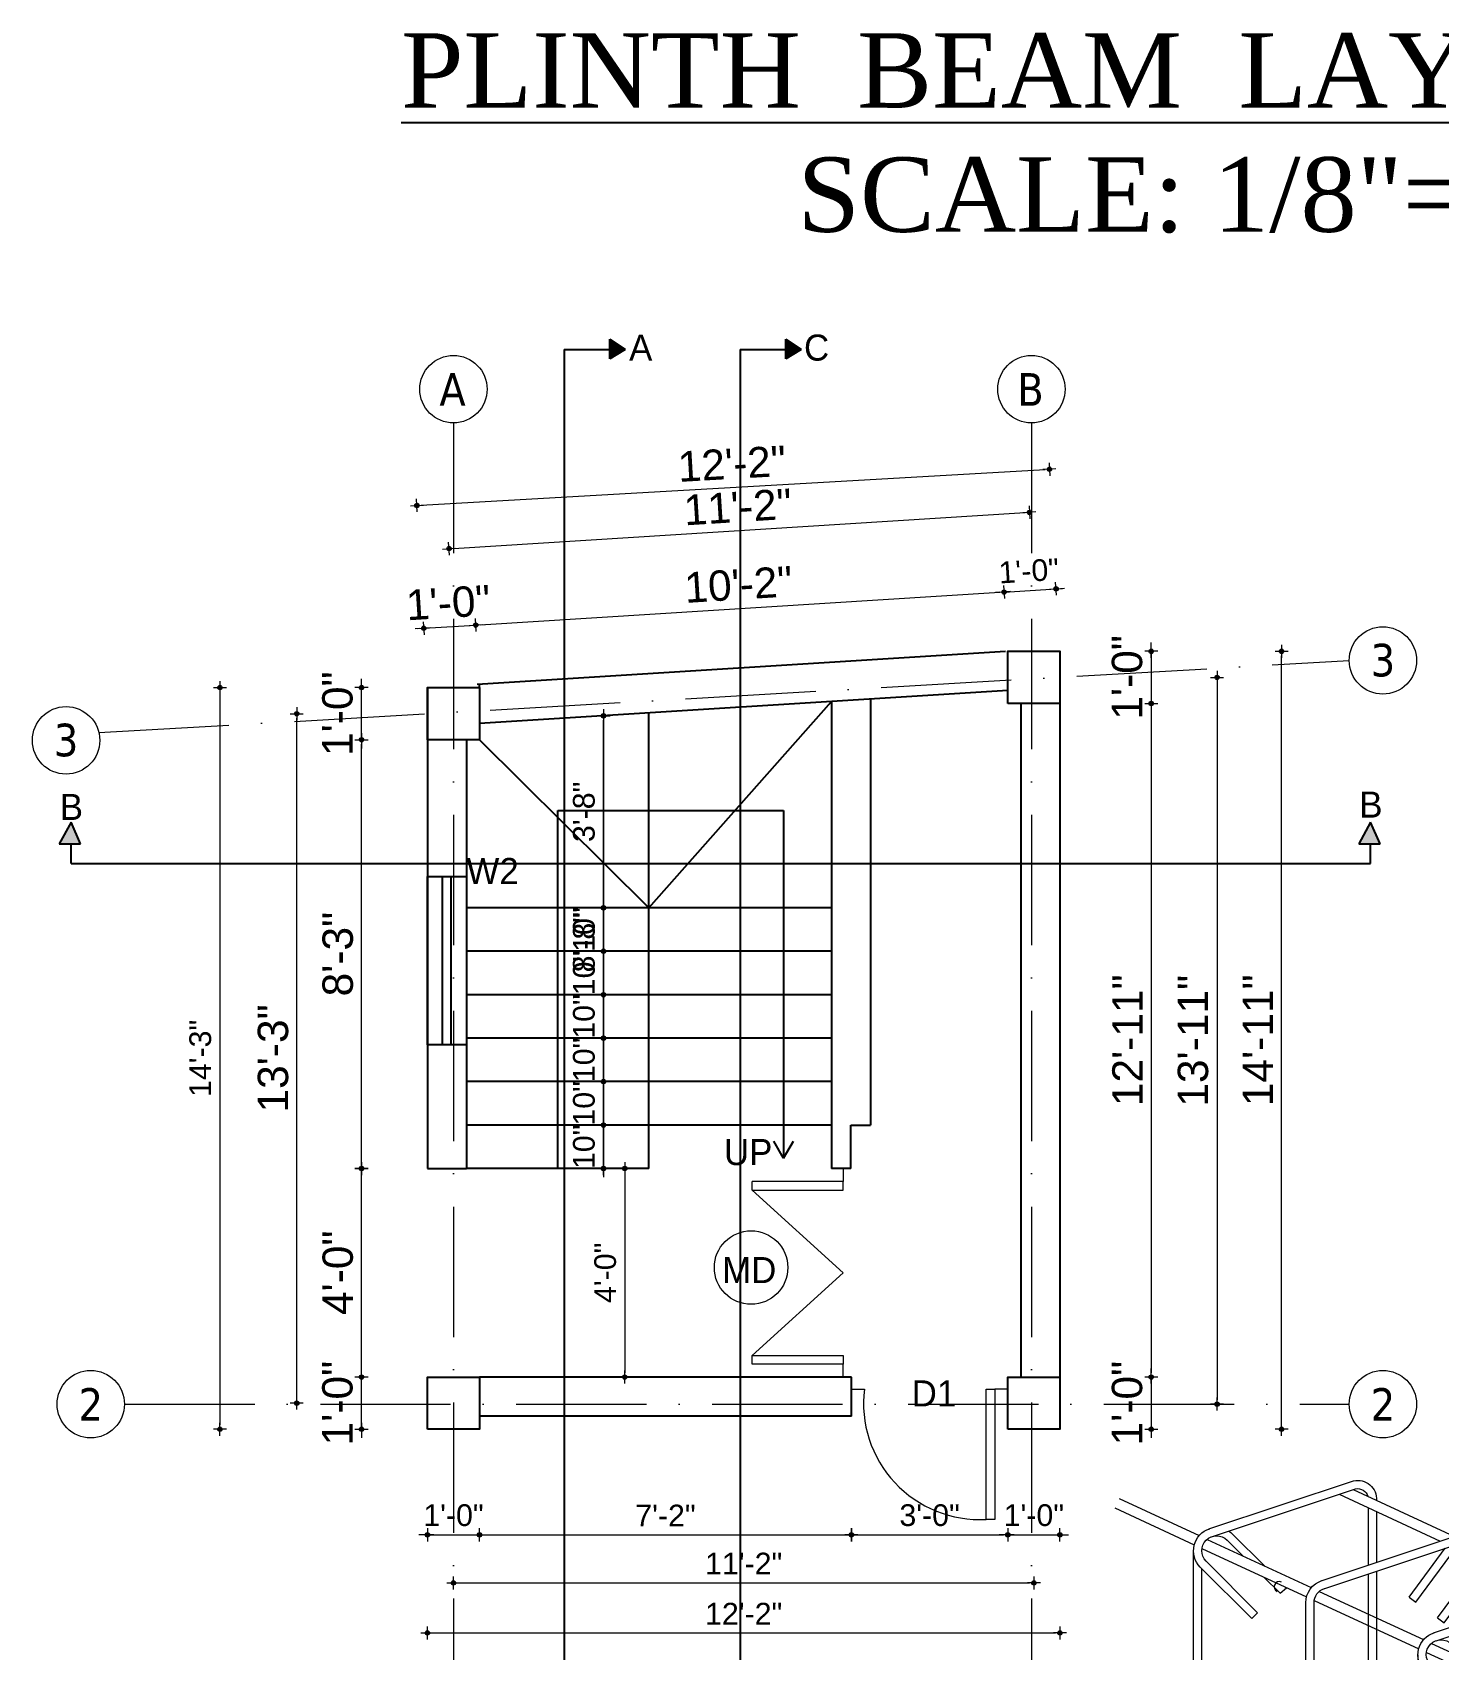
# Model space of a CAD drawing. Header units: inches. Extents: x 10143 to 33197, y -150 to 3760.
# Drawn here: x 11746.4 to 12070.2, y 1075.3 to 1447.5 of the extents above; entities that cross this region are included whole.
import ezdxf
from ezdxf.enums import TextEntityAlignment as Align

# ---------------------------------------------------------------- set-up
doc = ezdxf.new("R2010")
doc.units = ezdxf.units.IN
doc.header["$LTSCALE"] = 0.5
doc.header["$MEASUREMENT"] = 0
doc.header["$PDMODE"] = 66
doc.linetypes.add('ACAD_ISO10W100', pattern=[18, 12, -3, 0, -3])
for name, color, linetype, lineweight in [('0.13', 2, 'Continuous', 13), ('DW TEXT', 92, 'Continuous', 15), ('ELEVATION', 85, 'Continuous', 9), ('hatch', 9, 'Continuous', 0), ('STIRRUPS', 14, 'Continuous', 18), ('TEXT', 220, 'Continuous', 9), ('texts', 152, 'Continuous', 35), ('Toilet', 7, 'Continuous', 25)]:
    doc.layers.add(name, color=color, linetype=linetype, lineweight=lineweight)
doc.layers.add('floorhatch', color=43, linetype='Continuous')
doc.styles.add('Capt 1', font='arial.ttf', dxfattribs={"height": 12})
doc.styles.add('CEN', font='GOTHIC.TTF')
doc.styles.add('DIM', font='tahoma.ttf')
doc.styles.get("Standard").update_dxf_attribs({"font": 'arial.ttf'})
doc.styles.add('Timies1', font='times.ttf')
doc.dimstyles.new('S8', dxfattribs={"dimtxt": 5, "dimasz": 1, "dimexe": 6, "dimexo": 18, "dimgap": 1.9375, "dimtad": 1, "dimdec": 0, "dimzin": 3, "dimdsep": 46, "dimlunit": 4, "dimtxsty": 'Standard', "dimblk": 'dot 2', "dimcen": 12, "dimse1": 1, "dimse2": 1, "dimclrd": 1, "dimclre": 1, "dimclrt": 256, "dimadec": 0, "dimazin": 0, "dimtfac": 0.75, "dimtdec": 0, "dimtix": 1, "dimtmove": 1, "dimatfit": 3, "dimldrblk": 'DOT', "dimfxl": 1, "dimtolj": 1, "dimtzin": 0, "dimlwd": 9, "dimlwe": 9, "dimarcsym": 0})

# ---------------------------------------------------------------- blocks, each defined once
blk = doc.blocks.new('dot1')
at = {"layer": 'hatch'}
h = blk.add_hatch(color=256, dxfattribs=at)
edge = h.paths.add_edge_path()
edge.add_arc((0, 0), 1, 0, 360)
for p, q in [((3, 0), (-3, 0)), ((0, 3), (0, -3))]:
    blk.add_line(p, q, dxfattribs=at)
blk.add_circle((0, 0), 1, dxfattribs=at)
blk = doc.blocks.new('dot 2')
at = {"layer": 'hatch', "xscale": 0.5, "yscale": 0.5, "zscale": 0.5}
blk.add_blockref('dot1', (0, 0), dxfattribs=at)
blk = doc.blocks.new('*D1278')
at = {"layer": 'Defpoints', "color": 0, "transparency": 16777216}
for p in [(11822.21, 1138.02), (11837.38, 1138.02), (11837.38, 1126.02)]:
    blk.add_point(p, dxfattribs=at)
at = {"layer": 'Toilet', "color": 1, "lineweight": 9, "transparency": 16777216}
for p, q in [((11822.21, 1139.02), (11822.21, 1140.02)), ((11822.21, 1126.02), (11822.21, 1138.02)), ((11822.21, 1125.02), (11822.21, 1124.02))]:
    blk.add_line(p, q, dxfattribs=at)
for p, rotation in [((11822.21, 1138.02), 270), ((11822.21, 1126.02), 90)]:
    blk.add_blockref('dot 2', p, dxfattribs=dict(at, rotation=rotation))
at = {"layer": 'Toilet', "transparency": 16777216, "insert": (11816.7, 1132.02), "char_height": 7, "attachment_point": 5, "rotation": 90}
blk.add_mtext('\\A1;1\'-0"', dxfattribs=at)
blk = doc.blocks.new('_Dot')
at = {"color": 0, "linetype": 'ByBlock', "lineweight": -2}
blk.add_line((-0.5, 0), (-1, 0), dxfattribs=at)
at = {"color": 0, "linetype": 'ByBlock', "const_width": 0.5}
blk.add_lwpolyline([(-0.25, 0, 1), (0.25, 0, 1)], format="xyb", close=True, dxfattribs=at)
blk = doc.blocks.new('*D1281')
at = {"layer": 'Defpoints', "color": 0, "transparency": 16777216}
for p in [(11822.21, 1296.71), (11837.38, 1296.71), (11837.38, 1284.71)]:
    blk.add_point(p, dxfattribs=at)
at = {"layer": 'Toilet', "color": 1, "lineweight": 9, "transparency": 16777216}
for p, q in [((11822.21, 1297.71), (11822.21, 1298.71)), ((11822.21, 1284.71), (11822.21, 1296.71)), ((11822.21, 1283.71), (11822.21, 1282.71))]:
    blk.add_line(p, q, dxfattribs=at)
for p, rotation in [((11822.21, 1296.71), 270), ((11822.21, 1284.71), 90)]:
    blk.add_blockref('dot 2', p, dxfattribs=dict(at, rotation=rotation))
at = {"layer": 'Toilet', "transparency": 16777216, "insert": (11816.7, 1290.71), "char_height": 7, "attachment_point": 5, "rotation": 90}
blk.add_mtext('\\A1;1\'-0"', dxfattribs=at)
blk = doc.blocks.new('*D1282')
at = {"layer": 'Defpoints', "color": 0, "transparency": 16777216}
for p in [(11848.52, 1311.11), (11837.38, 1296.71), (11849.38, 1297.46)]:
    blk.add_point(p, dxfattribs=at)
at = {"layer": 'Toilet', "color": 1, "lineweight": 9, "transparency": 16777216}
for p, q in [((11836.52, 1310.36), (11848.52, 1311.11)), ((11849.52, 1311.17), (11850.52, 1311.23)), ((11835.52, 1310.29), (11834.53, 1310.23))]:
    blk.add_line(p, q, dxfattribs=at)
for p, rotation in [((11836.52, 1310.36), 3.575827605927389), ((11848.52, 1311.11), 183.5758276059273)]:
    blk.add_blockref('dot 2', p, dxfattribs=dict(at, rotation=rotation))
at = {"layer": 'Toilet', "transparency": 16777216, "insert": (11842.18, 1316.23), "char_height": 7, "attachment_point": 5, "rotation": 3.5758}
blk.add_mtext('\\A1;1\'-0"', dxfattribs=at)
blk = doc.blocks.new('*D1283')
at = {"layer": 'Defpoints', "color": 0, "transparency": 16777216}
for p in [(11970.14, 1318.71), (11971, 1305.06), (11849.38, 1297.46)]:
    blk.add_point(p, dxfattribs=at)
at = {"layer": 'Toilet', "color": 1, "lineweight": 9, "transparency": 16777216}
blk.add_line((11849.52, 1311.17), (11969.15, 1318.64), dxfattribs=at)
for p, rotation in [((11970.14, 1318.71), 3.575827605922123), ((11848.52, 1311.11), 183.5758276059221)]:
    blk.add_blockref('dot 2', p, dxfattribs=dict(at, rotation=rotation))
at = {"layer": 'Toilet', "transparency": 16777216, "insert": (11908.99, 1320.41), "char_height": 7, "attachment_point": 5, "rotation": 3.5758}
blk.add_mtext('\\A1;10\'-2"', dxfattribs=at)
blk = doc.blocks.new('*D1284')
at = {"layer": 'Defpoints', "color": 0, "transparency": 16777216}
for p in [(11982.1, 1319.45), (11971, 1305.06), (11983, 1305.06)]:
    blk.add_point(p, dxfattribs=at)
at = {"layer": 'Toilet', "color": 1, "lineweight": 9, "transparency": 16777216}
for p, q in [((11969.15, 1318.64), (11968.15, 1318.58)), ((11970.14, 1318.71), (11982.1, 1319.45)), ((11983.1, 1319.52), (11984.09, 1319.58))]:
    blk.add_line(p, q, dxfattribs=at)
for p, rotation in [((11970.14, 1318.71), 3.575827605922113), ((11982.1, 1319.45), 183.5758276059221)]:
    blk.add_blockref('dot 2', p, dxfattribs=dict(at, rotation=rotation))
at = {"layer": 'Toilet', "transparency": 16777216, "insert": (11975.84, 1323.56), "char_height": 5, "attachment_point": 5, "rotation": 3.5758}
blk.add_mtext('\\A1;1\'-0"', dxfattribs=at)
blk = doc.blocks.new('*D1285')
at = {"layer": 'Defpoints', "color": 0, "transparency": 16777216}
for p in [(11983, 1305.06), (11983, 1293.06), (12004.01, 1293.06)]:
    blk.add_point(p, dxfattribs=at)
at = {"layer": 'Toilet', "color": 1, "lineweight": 9, "transparency": 16777216}
for p, q in [((12004.01, 1306.06), (12004.01, 1307.06)), ((12004.01, 1305.06), (12004.01, 1293.06)), ((12004.01, 1292.06), (12004.01, 1291.06))]:
    blk.add_line(p, q, dxfattribs=at)
for p, rotation in [((12004.01, 1305.06), 270), ((12004.01, 1293.06), 90)]:
    blk.add_blockref('dot 2', p, dxfattribs=dict(at, rotation=rotation))
at = {"layer": 'Toilet', "transparency": 16777216, "insert": (11998.49, 1299.06), "char_height": 7, "attachment_point": 5, "rotation": 90}
blk.add_mtext('\\A1;1\'-0"', dxfattribs=at)
blk = doc.blocks.new('*D1286')
at = {"layer": 'Defpoints', "color": 0, "transparency": 16777216}
for p in [(11983, 1293.06), (11983, 1138.02), (12004.01, 1138.02)]:
    blk.add_point(p, dxfattribs=at)
at = {"layer": 'Toilet', "color": 1, "lineweight": 9, "transparency": 16777216}
blk.add_line((12004.01, 1292.06), (12004.01, 1139.02), dxfattribs=at)
for p, rotation in [((12004.01, 1293.06), 90), ((12004.01, 1138.02), 270)]:
    blk.add_blockref('dot 2', p, dxfattribs=dict(at, rotation=rotation))
at = {"layer": 'Toilet', "transparency": 16777216, "insert": (11998.55, 1215.54), "char_height": 7, "attachment_point": 5, "rotation": 90}
blk.add_mtext('\\A1;12\'-11"', dxfattribs=at)
blk = doc.blocks.new('*D1287')
at = {"layer": 'Defpoints', "color": 0, "transparency": 16777216}
for p in [(11983, 1138.02), (11983, 1126.02), (12004.01, 1126.02)]:
    blk.add_point(p, dxfattribs=at)
at = {"layer": 'Toilet', "color": 1, "lineweight": 9, "transparency": 16777216}
for p, q in [((12004.01, 1139.02), (12004.01, 1140.02)), ((12004.01, 1138.02), (12004.01, 1126.02)), ((12004.01, 1125.02), (12004.01, 1124.02))]:
    blk.add_line(p, q, dxfattribs=at)
for p, rotation in [((12004.01, 1138.02), 270), ((12004.01, 1126.02), 90)]:
    blk.add_blockref('dot 2', p, dxfattribs=dict(at, rotation=rotation))
at = {"layer": 'Toilet', "transparency": 16777216, "insert": (11998.49, 1132.02), "char_height": 7, "attachment_point": 5, "rotation": 90}
blk.add_mtext('\\A1;1\'-0"', dxfattribs=at)
blk = doc.blocks.new('*D1288')
at = {"layer": 'Defpoints', "color": 0, "transparency": 16777216}
for p in [(11983, 1299.06), (11983, 1131.79), (12019.18, 1131.79)]:
    blk.add_point(p, dxfattribs=at)
at = {"layer": 'Toilet', "color": 1, "lineweight": 9, "transparency": 16777216}
blk.add_line((12019.18, 1298.06), (12019.18, 1132.79), dxfattribs=at)
for p, rotation in [((12019.18, 1299.06), 90), ((12019.18, 1131.79), 270)]:
    blk.add_blockref('dot 2', p, dxfattribs=dict(at, rotation=rotation))
at = {"layer": 'Toilet', "transparency": 16777216, "insert": (12013.67, 1215.42), "char_height": 7, "attachment_point": 5, "rotation": 90}
blk.add_mtext('\\A1;13\'-11"', dxfattribs=at)
blk = doc.blocks.new('*D1290')
at = {"layer": 'Defpoints', "color": 0, "transparency": 16777216}
for p in [(11837.38, 1126.02), (11849.38, 1126.02), (11849.38, 1101.71)]:
    blk.add_point(p, dxfattribs=at)
at = {"layer": 'Toilet', "color": 1, "lineweight": 9, "transparency": 16777216}
for p, q in [((11836.38, 1101.71), (11835.38, 1101.71)), ((11837.38, 1101.71), (11849.38, 1101.71)), ((11850.38, 1101.71), (11851.38, 1101.71))]:
    blk.add_line(p, q, dxfattribs=at)
blk.add_blockref('dot 2', (11837.38, 1101.71), dxfattribs=at)
at = {"layer": 'Toilet', "color": 1, "lineweight": 9, "transparency": 16777216, "rotation": 180}
blk.add_blockref('dot 2', (11849.38, 1101.71), dxfattribs=at)
at = {"layer": 'Toilet', "transparency": 16777216, "insert": (11843.38, 1106.2), "char_height": 5, "attachment_point": 5}
blk.add_mtext('\\A1;1\'-0"', dxfattribs=at)
blk = doc.blocks.new('*D1291')
at = {"layer": 'Defpoints', "color": 0, "transparency": 16777216}
for p in [(11935, 1129.02), (11849.38, 1126.02), (11935, 1101.71)]:
    blk.add_point(p, dxfattribs=at)
at = {"layer": 'Toilet', "color": 1, "lineweight": 9, "transparency": 16777216}
blk.add_line((11850.38, 1101.71), (11934, 1101.71), dxfattribs=at)
at = {"layer": 'Toilet', "color": 1, "lineweight": 9, "transparency": 16777216, "rotation": 180}
blk.add_blockref('dot 2', (11849.38, 1101.71), dxfattribs=at)
at = {"layer": 'Toilet', "color": 1, "lineweight": 9, "transparency": 16777216}
blk.add_blockref('dot 2', (11935, 1101.71), dxfattribs=at)
at = {"layer": 'Toilet', "transparency": 16777216, "insert": (11892.19, 1106.15), "char_height": 5, "attachment_point": 5}
blk.add_mtext('\\A1;7\'-2"', dxfattribs=at)
blk = doc.blocks.new('*D1292')
at = {"layer": 'Defpoints', "color": 0, "transparency": 16777216}
for p in [(11935, 1129.02), (11971, 1126.02), (11971, 1101.71)]:
    blk.add_point(p, dxfattribs=at)
at = {"layer": 'Toilet', "color": 1, "lineweight": 9, "transparency": 16777216}
blk.add_line((11936, 1101.71), (11970, 1101.71), dxfattribs=at)
at = {"layer": 'Toilet', "color": 1, "lineweight": 9, "transparency": 16777216, "rotation": 180}
blk.add_blockref('dot 2', (11935, 1101.71), dxfattribs=at)
at = {"layer": 'Toilet', "color": 1, "lineweight": 9, "transparency": 16777216}
blk.add_blockref('dot 2', (11971, 1101.71), dxfattribs=at)
at = {"layer": 'Toilet', "transparency": 16777216, "insert": (11953, 1106.2), "char_height": 5, "attachment_point": 5}
blk.add_mtext('\\A1;3\'-0"', dxfattribs=at)
blk = doc.blocks.new('*D1293')
at = {"layer": 'Defpoints', "color": 0, "transparency": 16777216}
for p in [(11971, 1126.02), (11983, 1126.02), (11983, 1101.71)]:
    blk.add_point(p, dxfattribs=at)
at = {"layer": 'Toilet', "color": 1, "lineweight": 9, "transparency": 16777216}
for p, q in [((11970, 1101.71), (11969, 1101.71)), ((11971, 1101.71), (11983, 1101.71)), ((11984, 1101.71), (11985, 1101.71))]:
    blk.add_line(p, q, dxfattribs=at)
blk.add_blockref('dot 2', (11971, 1101.71), dxfattribs=at)
at = {"layer": 'Toilet', "color": 1, "lineweight": 9, "transparency": 16777216, "rotation": 180}
blk.add_blockref('dot 2', (11983, 1101.71), dxfattribs=at)
at = {"layer": 'Toilet', "transparency": 16777216, "insert": (11977, 1106.2), "char_height": 5, "attachment_point": 5}
blk.add_mtext('\\A1;1\'-0"', dxfattribs=at)
blk = doc.blocks.new('*D1294')
at = {"layer": 'Defpoints', "color": 0, "transparency": 16777216}
for p in [(11843.38, 1126.02), (11977, 1126.02), (11977, 1090.65)]:
    blk.add_point(p, dxfattribs=at)
at = {"layer": 'Toilet', "color": 1, "lineweight": 9, "transparency": 16777216}
blk.add_line((11844.38, 1090.65), (11976, 1090.65), dxfattribs=at)
at = {"layer": 'Toilet', "color": 1, "lineweight": 9, "transparency": 16777216, "rotation": 180}
blk.add_blockref('dot 2', (11843.38, 1090.65), dxfattribs=at)
at = {"layer": 'Toilet', "color": 1, "lineweight": 9, "transparency": 16777216}
blk.add_blockref('dot 2', (11977, 1090.65), dxfattribs=at)
at = {"layer": 'Toilet', "transparency": 16777216, "insert": (11910.19, 1095.09), "char_height": 5, "attachment_point": 5}
blk.add_mtext('\\A1;11\'-2"', dxfattribs=at)
blk = doc.blocks.new('*D1296')
at = {"layer": 'Defpoints', "color": 0, "transparency": 16777216}
for p in [(11837.38, 1296.71), (11789.61, 1126.02), (11837.38, 1126.02)]:
    blk.add_point(p, dxfattribs=at)
at = {"layer": 'Toilet', "color": 1, "lineweight": 9, "transparency": 16777216}
blk.add_line((11789.61, 1295.71), (11789.61, 1127.02), dxfattribs=at)
for p, rotation in [((11789.61, 1296.71), 90), ((11789.61, 1126.02), 270)]:
    blk.add_blockref('dot 2', p, dxfattribs=dict(at, rotation=rotation))
at = {"layer": 'Toilet', "transparency": 16777216, "insert": (11785.11, 1211.37), "char_height": 5, "attachment_point": 5, "rotation": 90}
blk.add_mtext('\\A1;14\'-3"', dxfattribs=at)
blk = doc.blocks.new('*D1297')
at = {"layer": 'Defpoints', "color": 0, "transparency": 16777216}
for p in [(11975.98, 1337.05), (11977, 1320.77), (11843.38, 1312.42)]:
    blk.add_point(p, dxfattribs=at)
at = {"layer": 'Toilet', "color": 1, "lineweight": 9, "transparency": 16777216}
blk.add_line((11843.36, 1328.76), (11974.98, 1336.98), dxfattribs=at)
for p, rotation in [((11975.98, 1337.05), 3.575827605927187), ((11842.36, 1328.7), 183.5758276059272)]:
    blk.add_blockref('dot 2', p, dxfattribs=dict(at, rotation=rotation))
at = {"layer": 'Toilet', "transparency": 16777216, "insert": (11908.83, 1338.31), "char_height": 7, "attachment_point": 5, "rotation": 3.5758}
blk.add_mtext('\\A1;11\'-2"', dxfattribs=at)
blk = doc.blocks.new('*D1298')
at = {"layer": 'Defpoints', "color": 0, "transparency": 16777216}
for p in [(11980.59, 1346.98), (11983, 1305.06), (11837.38, 1296.71)]:
    blk.add_point(p, dxfattribs=at)
at = {"layer": 'Toilet', "color": 1, "lineweight": 9, "transparency": 16777216}
blk.add_line((11835.97, 1338.69), (11979.59, 1346.92), dxfattribs=at)
for p, rotation in [((11980.59, 1346.98), 3.281833872239713), ((11834.97, 1338.63), 183.2818338722398)]:
    blk.add_blockref('dot 2', p, dxfattribs=dict(at, rotation=rotation))
at = {"layer": 'Toilet', "transparency": 16777216, "insert": (11907.47, 1348.25), "char_height": 7, "attachment_point": 5, "rotation": 3.2818}
blk.add_mtext('\\A1;12\'-2"', dxfattribs=at)
blk = doc.blocks.new('*D1299')
at = {"layer": 'Defpoints', "color": 0, "transparency": 16777216}
for p in [(11867.38, 1196.02), (11877.92, 1196.02), (11867.38, 1186.02)]:
    blk.add_point(p, dxfattribs=at)
at = {"layer": 'Toilet', "color": 1, "lineweight": 9, "transparency": 16777216}
for p, q in [((11877.92, 1197.02), (11877.92, 1198.02)), ((11877.92, 1186.02), (11877.92, 1196.02)), ((11877.92, 1185.02), (11877.92, 1184.02))]:
    blk.add_line(p, q, dxfattribs=at)
for p, rotation in [((11877.92, 1196.02), 270), ((11877.92, 1186.02), 90)]:
    blk.add_blockref('dot 2', p, dxfattribs=dict(at, rotation=rotation))
at = {"layer": 'Toilet', "transparency": 16777216, "insert": (11873.43, 1191.02), "char_height": 5, "attachment_point": 5, "rotation": 90}
blk.add_mtext('\\A1;10"', dxfattribs=at)
blk = doc.blocks.new('*D1300')
at = {"layer": 'Defpoints', "color": 0, "transparency": 16777216}
for p in [(11877.92, 1206.02), (11877.92, 1206.02), (11867.38, 1196.02)]:
    blk.add_point(p, dxfattribs=at)
at = {"layer": 'Toilet', "color": 1, "lineweight": 9, "transparency": 16777216}
for p, q in [((11877.92, 1207.02), (11877.92, 1208.02)), ((11877.92, 1196.02), (11877.92, 1206.02)), ((11877.92, 1195.02), (11877.92, 1194.02))]:
    blk.add_line(p, q, dxfattribs=at)
for p, rotation in [((11877.92, 1206.02), 270), ((11877.92, 1196.02), 90)]:
    blk.add_blockref('dot 2', p, dxfattribs=dict(at, rotation=rotation))
at = {"layer": 'Toilet', "transparency": 16777216, "insert": (11873.43, 1201.02), "char_height": 5, "attachment_point": 5, "rotation": 90}
blk.add_mtext('\\A1;10"', dxfattribs=at)
blk = doc.blocks.new('*D1301')
at = {"layer": 'Defpoints', "color": 0, "transparency": 16777216}
for p in [(11877.92, 1216.02), (11877.92, 1216.02), (11877.92, 1206.02)]:
    blk.add_point(p, dxfattribs=at)
at = {"layer": 'Toilet', "color": 1, "lineweight": 9, "transparency": 16777216}
for p, q in [((11877.92, 1217.02), (11877.92, 1218.02)), ((11877.92, 1206.02), (11877.92, 1216.02)), ((11877.92, 1205.02), (11877.92, 1204.02))]:
    blk.add_line(p, q, dxfattribs=at)
for p, rotation in [((11877.92, 1216.02), 270), ((11877.92, 1206.02), 90)]:
    blk.add_blockref('dot 2', p, dxfattribs=dict(at, rotation=rotation))
at = {"layer": 'Toilet', "transparency": 16777216, "insert": (11873.43, 1211.02), "char_height": 5, "attachment_point": 5, "rotation": 90}
blk.add_mtext('\\A1;10"', dxfattribs=at)
blk = doc.blocks.new('*D1302')
at = {"layer": 'Defpoints', "color": 0, "transparency": 16777216}
for p in [(11877.92, 1226.02), (11877.92, 1226.02), (11877.92, 1216.02)]:
    blk.add_point(p, dxfattribs=at)
at = {"layer": 'Toilet', "color": 1, "lineweight": 9, "transparency": 16777216}
for p, q in [((11877.92, 1227.02), (11877.92, 1228.02)), ((11877.92, 1216.02), (11877.92, 1226.02)), ((11877.92, 1215.02), (11877.92, 1214.02))]:
    blk.add_line(p, q, dxfattribs=at)
for p, rotation in [((11877.92, 1226.02), 270), ((11877.92, 1216.02), 90)]:
    blk.add_blockref('dot 2', p, dxfattribs=dict(at, rotation=rotation))
at = {"layer": 'Toilet', "transparency": 16777216, "insert": (11873.43, 1221.02), "char_height": 5, "attachment_point": 5, "rotation": 90}
blk.add_mtext('\\A1;10"', dxfattribs=at)
blk = doc.blocks.new('*D1303')
at = {"layer": 'Defpoints', "color": 0, "transparency": 16777216}
for p in [(11877.92, 1236.02), (11878.42, 1236.02), (11877.92, 1226.02)]:
    blk.add_point(p, dxfattribs=at)
at = {"layer": 'Toilet', "color": 1, "lineweight": 9, "transparency": 16777216}
for p, q in [((11877.92, 1237.02), (11877.92, 1238.02)), ((11877.92, 1226.02), (11877.92, 1236.02)), ((11877.92, 1225.02), (11877.92, 1224.02))]:
    blk.add_line(p, q, dxfattribs=at)
for p, rotation in [((11877.92, 1236.02), 270), ((11877.92, 1226.02), 90)]:
    blk.add_blockref('dot 2', p, dxfattribs=dict(at, rotation=rotation))
at = {"layer": 'Toilet', "transparency": 16777216, "insert": (11873.43, 1231.02), "char_height": 5, "attachment_point": 5, "rotation": 90}
blk.add_mtext('\\A1;10"', dxfattribs=at)
blk = doc.blocks.new('*D1304')
at = {"layer": 'Defpoints', "color": 0, "transparency": 16777216}
for p in [(11877.92, 1246.02), (11879.42, 1246.02), (11878.42, 1236.02)]:
    blk.add_point(p, dxfattribs=at)
at = {"layer": 'Toilet', "color": 1, "lineweight": 9, "transparency": 16777216}
for p, q in [((11877.92, 1247.02), (11877.92, 1248.02)), ((11877.92, 1236.02), (11877.92, 1246.02)), ((11877.92, 1235.02), (11877.92, 1234.02))]:
    blk.add_line(p, q, dxfattribs=at)
for p, rotation in [((11877.92, 1246.02), 270), ((11877.92, 1236.02), 90)]:
    blk.add_blockref('dot 2', p, dxfattribs=dict(at, rotation=rotation))
at = {"layer": 'Toilet', "transparency": 16777216, "insert": (11873.43, 1241.02), "char_height": 5, "attachment_point": 5, "rotation": 90}
blk.add_mtext('\\A1;10"', dxfattribs=at)
blk = doc.blocks.new('*D1305')
at = {"layer": 'Defpoints', "color": 0, "transparency": 16777216}
for p in [(11877.92, 1290.22), (11877.92, 1290.22), (11879.42, 1246.02)]:
    blk.add_point(p, dxfattribs=at)
at = {"layer": 'Toilet', "color": 1, "lineweight": 9, "transparency": 16777216}
blk.add_line((11877.92, 1247.02), (11877.92, 1289.22), dxfattribs=at)
for p, rotation in [((11877.92, 1290.22), 90), ((11877.92, 1246.02), 270)]:
    blk.add_blockref('dot 2', p, dxfattribs=dict(at, rotation=rotation))
at = {"layer": 'Toilet', "transparency": 16777216, "insert": (11873.43, 1268.12), "char_height": 5, "attachment_point": 5, "rotation": 90}
blk.add_mtext('\\A1;3\'-8"', dxfattribs=at)
blk = doc.blocks.new('*D1306')
at = {"layer": 'Defpoints', "color": 0, "transparency": 16777216}
for p in [(11877.92, 1290.22), (11846.38, 1186.02), (11877.92, 1186.02)]:
    blk.add_point(p, dxfattribs=at)
at = {"layer": 'Toilet', "color": 1, "lineweight": 9, "transparency": 16777216}
blk.add_line((11877.92, 1289.22), (11877.92, 1187.02), dxfattribs=at)
for p, rotation in [((11877.92, 1290.22), 90), ((11877.92, 1186.02), 270)]:
    blk.add_blockref('dot 2', p, dxfattribs=dict(at, rotation=rotation))
at = {"layer": 'Toilet', "transparency": 16777216, "insert": (11873.43, 1238.12), "char_height": 5, "attachment_point": 5, "rotation": 90}
blk.add_mtext('\\A1;8\'-8"', dxfattribs=at)
blk = doc.blocks.new('*D1307')
at = {"layer": 'Defpoints', "color": 0, "transparency": 16777216}
for p in [(11888.38, 1186.02), (11882.82, 1138.02), (11888.38, 1138.02)]:
    blk.add_point(p, dxfattribs=at)
at = {"layer": 'Toilet', "color": 1, "lineweight": 9, "transparency": 16777216}
blk.add_line((11882.82, 1185.02), (11882.82, 1139.02), dxfattribs=at)
for p, rotation in [((11882.82, 1186.02), 90), ((11882.82, 1138.02), 270)]:
    blk.add_blockref('dot 2', p, dxfattribs=dict(at, rotation=rotation))
at = {"layer": 'Toilet', "transparency": 16777216, "insert": (11878.33, 1162.02), "char_height": 5, "attachment_point": 5, "rotation": 90}
blk.add_mtext('\\A1;4\'-0"', dxfattribs=at)
blk = doc.blocks.new('WEDFS')
at = {"layer": 'STIRRUPS'}
for p, q in [((-199518.35, 19931.25), (-199499.94, 19922.72)), ((-199467.73, 19932.24), (-199444.41, 19921.43)), ((-199464.45, 19933.33), (-199441.12, 19922.53)), ((-199519.35, 19929.09), (-199501.05, 19920.61)), ((-199499.28, 19919.8), (-199475.21, 19908.65)), ((-199498.11, 19921.87), (-199474.1, 19910.75)), ((-199451.54, 19908.55), (-199443.25, 19919.82)), ((-199450.01, 19907.42), (-199440.71, 19920.07)), ((-199440.9, 19919.81), (-199418.57, 19909.47)), ((-199438.5, 19921.31), (-199415.28, 19910.56)), ((-199445.04, 19903.77), (-199435.74, 19916.42)), ((-199443.51, 19902.64), (-199434.21, 19915.29)), ((-199481.27, 19909.45), (-199479.85, 19910.71)), ((-199472.27, 19909.9), (-199448.26, 19898.78)), ((-199451.54, 19908.55), (-199450.01, 19907.42)), ((-199416.05, 19908.3), (-199392.73, 19897.5)), ((-199412.77, 19909.4), (-199389.44, 19898.59)), ((-199487.8, 19903.63), (-199486.46, 19904.97)), ((-199473.44, 19907.83), (-199449.37, 19896.68)), ((-199445.04, 19903.77), (-199443.51, 19902.64)), ((-199446.43, 19897.93), (-199422.42, 19886.82)), ((-199386.82, 19897.38), (-199333.81, 19872.83)), ((-199447.6, 19895.86), (-199423.53, 19884.71)), ((-199399.86, 19884.61), (-199391.57, 19895.89)), ((-199398.33, 19883.49), (-199389.03, 19896.14)), ((-199390.21, 19896.34), (-199334.81, 19870.68)), ((-199393.36, 19879.83), (-199384.06, 19892.48)), ((-199391.83, 19878.71), (-199382.53, 19891.36)), ((-199429.94, 19885.87), (-199428.6, 19887.21)), ((-199420.59, 19885.97), (-199367.79, 19861.52)), ((-199421.76, 19883.9), (-199368.79, 19859.36)), ((-199399.86, 19884.61), (-199398.33, 19883.49)), ((-199436.12, 19879.69), (-199435.14, 19880.68)), ((-199393.36, 19879.83), (-199391.83, 19878.71)), ((-199486.29, 19845.07), (-199475.38, 19840.02)), ((-199485.29, 19847.22), (-199475.38, 19842.63)), ((-199473.48, 19841.75), (-199449.54, 19830.66)), ((-199473.48, 19839.14), (-199449.54, 19828.05)), ((-199518.85, 19835.19), (-199501.22, 19827.03)), ((-199519.85, 19833.04), (-199501.21, 19824.41)), ((-199447.64, 19829.78), (-199423.7, 19818.7)), ((-199499.32, 19826.15), (-199475.38, 19815.06)), ((-199447.64, 19827.17), (-199423.7, 19816.08)), ((-199499.01, 19823.39), (-199475.37, 19812.44)), ((-199421.8, 19817.82), (-199333.81, 19777.07)), ((-199421.8, 19815.2), (-199334.81, 19774.91)), ((-199473.48, 19814.18), (-199449.54, 19803.09)), ((-199473.17, 19811.42), (-199449.53, 19800.47)), ((-199447.64, 19802.22), (-199423.7, 19791.13)), ((-199447.33, 19799.46), (-199423.69, 19788.51)), ((-199421.8, 19790.25), (-199368.44, 19765.53)), ((-199421.49, 19787.49), (-199369.44, 19763.38))]:
    blk.add_line(p, q, dxfattribs=at)
for points in [[(-199497.67, 19924.27), (-199464.39, 19935.35, -0.488696), (-199459.07, 19930.84, -0.488696)], [(-199497.07, 19922.47), (-199463.91, 19933.51, -0.376201), (-199461.07, 19931.77, -0.376201)], [(-199487.8, 19903.63), (-199499.67, 19915.5, -0.563004), (-199497.5, 19924.32)], [(-199493.12, 19923.78, -0.058601), (-199492.15, 19923.01), (-199484.88, 19915.74)], [(-199492.85, 19820.54), (-199495.91, 19819.5, -0.414214), (-199501.22, 19824.82), (-199501.22, 19919.25)], [(-199486.46, 19904.97), (-199498.32, 19916.84, -1), (-199493.49, 19921.67), (-199489.88, 19918.06)], [(-199495.35, 19821.69), (-199496.19, 19821.41, -0.390537), (-199499.32, 19824.82), (-199499.32, 19915.15)], [(-199475.38, 19907.29, -0.327424), (-199471.66, 19912.36)], [(-199460.98, 19913.92), (-199460.98, 19836.3, -0.016478), (-199461.02, 19835.98)], [(-199459.08, 19914.55), (-199459.08, 19836.21, -0.038726), (-199459.26, 19835.16)], [(-199473.48, 19907.29, -0.328545), (-199471.08, 19910.55, -0.328545)], [(-199445.99, 19900.34), (-199412.71, 19911.42, -0.488696), (-199407.39, 19906.9, -0.488696)], [(-199445.39, 19898.53), (-199412.23, 19909.58, -0.376201), (-199409.39, 19907.83, -0.376201)], [(-199467.01, 19808.57), (-199470.07, 19807.54, -0.414214), (-199475.38, 19812.85), (-199475.38, 19907.29)], [(-199469.51, 19809.73), (-199470.35, 19809.45, -0.390537), (-199473.48, 19812.85), (-199473.48, 19907.29)], [(-199436.12, 19879.69), (-199447.99, 19891.56, -0.563004), (-199445.82, 19900.39)], [(-199435.14, 19881.4), (-199446.64, 19892.9, -1), (-199441.81, 19897.74), (-199438.2, 19894.12)], [(-199441.44, 19899.85, -0.058601), (-199440.47, 19899.08), (-199433.2, 19891.81)], [(-199441.17, 19796.6), (-199444.23, 19795.57, -0.414214), (-199449.54, 19800.88), (-199449.54, 19895.32)], [(-199443.67, 19797.76), (-199444.51, 19797.48, -0.390537), (-199447.64, 19800.88), (-199447.64, 19891.22)], [(-199435.14, 19890.09), (-199435.14, 19824.34, -0.016478), (-199435.18, 19824.01)], [(-199433.24, 19889.21), (-199433.24, 19824.24, -0.038726), (-199433.42, 19823.2)], [(-199423.7, 19883.35, -0.327424), (-199419.98, 19888.42)], [(-199423.7, 19883.35, -0.327424), (-199419.98, 19888.42)], [(-199421.8, 19883.35, -0.328545), (-199419.4, 19886.62, -0.328545)], [(-199421.8, 19883.35, -0.328545), (-199419.4, 19886.62, -0.328545)], [(-199415.33, 19784.63), (-199418.39, 19783.6, -0.414214), (-199423.7, 19788.92), (-199423.7, 19883.35)], [(-199417.83, 19785.79), (-199418.67, 19785.51, -0.390537), (-199421.8, 19788.92), (-199421.8, 19883.35)], [(-199409.3, 19878.12), (-199409.3, 19812.37, -0.016478), (-199409.34, 19812.05)], [(-199407.4, 19877.24), (-199407.4, 19812.28, -0.038726), (-199407.58, 19811.23)], [(-199383.46, 19866.16), (-199383.46, 19800.4, -0.016478), (-199383.5, 19800.08)], [(-199381.56, 19865.28), (-199381.56, 19800.31, -0.038726), (-199381.74, 19799.26)], [(-199461.98, 19833.81, -0.179019), (-199464.9, 19831.97), (-199492.09, 19822.8)], [(-199460.23, 19833, -0.190461), (-199464.39, 19830.14), (-199489.58, 19821.64)], [(-199436.14, 19821.84, -0.179019), (-199439.06, 19820.01), (-199466.25, 19810.83)], [(-199434.39, 19821.03, -0.190461), (-199438.55, 19818.18), (-199463.74, 19809.67)], [(-199410.3, 19809.87, -0.179019), (-199413.22, 19808.04), (-199440.41, 19798.86)], [(-199408.55, 19809.06, -0.190461), (-199412.71, 19806.21), (-199437.9, 19797.7)], [(-199384.46, 19797.91, -0.179019), (-199387.38, 19796.07), (-199414.57, 19786.9)], [(-199382.71, 19797.09, -0.190461), (-199386.87, 19794.24), (-199412.06, 19785.74)]]:
    blk.add_lwpolyline(points, format="xyb", dxfattribs=at)
for points in [[(-199460.98, 19929.11), (-199460.98, 19915.92)], [(-199459.08, 19928.23), (-199459.08, 19916.55)], [(-199471.83, 19912.3), (-199439.8, 19922.97)], [(-199471.23, 19910.5), (-199439.2, 19921.17)], [(-199433.24, 19916.26), (-199433.24, 19904.58)], [(-199485.01, 19913.19), (-199481.27, 19909.45)], [(-199435.14, 19914.03), (-199435.14, 19903.95)], [(-199480.01, 19910.87), (-199479.85, 19910.71)], [(-199409.3, 19905.17), (-199409.3, 19891.98)], [(-199407.4, 19904.29), (-199407.4, 19892.61)], [(-199435.14, 19901.95), (-199435.14, 19893.75)], [(-199433.24, 19902.58), (-199433.24, 19891.83)], [(-199420.15, 19888.37), (-199388.12, 19899.04)], [(-199419.55, 19886.57), (-199387.52, 19897.24)], [(-199409.3, 19889.98), (-199409.3, 19880.74)], [(-199407.4, 19890.61), (-199407.4, 19879.86)], [(-199383.46, 19890.09), (-199383.46, 19868.77)], [(-199381.56, 19892.33), (-199381.56, 19867.89)], [(-199433.33, 19889.25), (-199429.94, 19885.87)]]:
    blk.add_lwpolyline(points, dxfattribs=at)
for centre in [(-199334.31, 19871.75), (-199368.29, 19860.44)]:
    blk.add_circle(centre, 1.19, dxfattribs=at)
for centre, radius, start, end in [((-199438.22, 19918.24), 4.98, 7.544, 108.4198), ((-199438.22, 19918.24), 3.08, 35.0808, 143.6728), ((-199438.22, 19918.24), 3.08, 323.6728, 340.6699), ((-199438.22, 19918.24), 4.98, 323.6728, 338.5639), ((-199481.46, 19910.97), 1.19, 65.1502, 245.1502), ((-199386.54, 19894.31), 3.08, 35.0808, 143.6728), ((-199386.54, 19894.31), 4.98, 7.544, 108.4198), ((-199386.54, 19894.31), 3.08, 323.6728, 340.6699), ((-199386.54, 19894.31), 4.98, 323.6728, 338.5639), ((-199485.79, 19846.14), 1.19, 65.1502, 245.1502)]:
    blk.add_arc(centre, radius, start, end, dxfattribs=at)
at = {"layer": 'texts', "ltscale": 0.1, "insert": (-199433.18, 19717.95), "char_height": 12, "width": 405.9952, "attachment_point": 5, "style": 'Capt 1'}
blk.add_mtext('{\\fArial|b0|i0|c0|p34;END HOOKS OF STIRRUPS ARE \\PLOCATED ALTERNATELY AT TOP\\P CORNER BAR OF THE SECTION}', dxfattribs=at)

msp = doc.modelspace()

# ---------------------------------------------------------------- hatches: boundary and pattern name
at = {"layer": 'Toilet'}
for points in [[(11882.94, 1374.5), (11879.37, 1372.42), (11879.37, 1376.9)], [(11923.43, 1374.5), (11919.86, 1372.42), (11919.86, 1376.9)], [(11755.33, 1265.76), (11752.63, 1260.78), (11757.54, 1260.78)], [(12054.54, 1265.76), (12051.83, 1260.78), (12056.75, 1260.78)]]:
    msp.add_hatch(color=256, dxfattribs=at).paths.add_polyline_path(points)

# ---------------------------------------------------------------- linework, layer by layer
at = {"layer": '0.13', "color": 0, "ltscale": 0.5}
for p, q in [((11930.88, 1186.02), (11934.88, 1186.02)), ((11930.38, 1138.02), (11934.38, 1138.02)), ((11935, 1138.02), (11935, 1129.27)), ((11971, 1138.02), (11971, 1134.02)), ((11983, 1138.02), (11983, 1134.02))]:
    msp.add_line(p, q, dxfattribs=at)
at = {"layer": 'ELEVATION', "color": 146, "ltscale": 0.25, "true_color": 0x105689}
for p, q in [((11933.13, 1186.02), (11933.13, 1183.02)), ((11933.13, 1183.02), (11912.13, 1183.02)), ((11912.13, 1181.02), (11912.13, 1183.02)), ((11912.13, 1181.02), (11933.13, 1181.02)), ((11912.13, 1181.02), (11933.13, 1162.02)), ((11933.13, 1181.02), (11933.13, 1183.02)), ((11912.13, 1143.02), (11933.13, 1162.02)), ((11912.13, 1141.02), (11912.13, 1143.02)), ((11912.13, 1143.02), (11933.13, 1143.02)), ((11933.13, 1143.02), (11933.13, 1141.02)), ((11933.13, 1141.02), (11912.13, 1141.02)), ((11933.13, 1138.02), (11933.13, 1141.02)), ((11935, 1135.27), (11938, 1135.27)), ((11966, 1105.27), (11966, 1135.27)), ((11966, 1135.27), (11968, 1135.27)), ((11971, 1135.27), (11968, 1135.27)), ((11968, 1135.27), (11968, 1105.27)), ((11968, 1105.27), (11966, 1105.27))]:
    msp.add_line(p, q, dxfattribs=at)
at = {"layer": 'ELEVATION'}
msp.add_circle((11911.9, 1163.23), 8.46, dxfattribs=at)
at = {"layer": 'ELEVATION', "color": 146, "ltscale": 0.25, "true_color": 0x105689}
msp.add_arc((11964.54, 1131.98), 26.75, 172.938, 273.1121, dxfattribs=at)
at = {"layer": 'TEXT', "linetype": 'ACAD_ISO10W100', "ltscale": 5}
for p, q in [((11843.38, 1357.64), (11843.38, 1072.94)), ((11976.44, 1357.64), (11976.44, 1072.94)), ((11761.75, 1286.34), (12049.59, 1302.96)), ((11767.63, 1131.79), (12049.59, 1131.79))]:
    msp.add_line(p, q, dxfattribs=at)
at = {"layer": 'TEXT', "ltscale": 0.5}
for centre in [(11843.38, 1365.4), (11976.44, 1365.4), (12057.35, 1302.96), (11754.19, 1284.57), (11759.87, 1131.79), (12057.35, 1131.79)]:
    msp.add_circle(centre, 7.76, dxfattribs=at)
at = {"layer": 'Toilet'}
for p, q in [((11868.88, 1374.5), (11868.88, 1052.11)), ((11868.88, 1374.5), (11879.37, 1374.5)), ((11879.37, 1372.42), (11879.37, 1376.9)), ((11879.37, 1376.9), (11882.94, 1374.5)), ((11882.94, 1374.5), (11879.37, 1372.42)), ((11909.38, 1374.5), (11909.38, 1052.11)), ((11909.38, 1374.5), (11919.86, 1374.5)), ((11919.86, 1372.42), (11919.86, 1376.9)), ((11919.86, 1376.9), (11923.43, 1374.5)), ((11923.43, 1374.5), (11919.86, 1372.42)), ((11970.44, 1305.02), (11848.81, 1297.42)), ((11837.38, 1296.71), (11837.38, 1186.02)), ((11849.38, 1296.71), (11849.38, 1297.46)), ((11971, 1296.04), (11849.38, 1288.44)), ((11888.38, 1246.02), (11930.38, 1293.5)), ((11930.38, 1293.5), (11930.38, 1196.02)), ((11939.38, 1294.06), (11939.38, 1196.02)), ((11974, 1293.06), (11974, 1138.02)), ((11983, 1293.06), (11983, 1138.02)), ((11888.38, 1246.02), (11888.38, 1290.88)), ((11846.38, 1284.71), (11846.38, 1186.02)), ((11888.38, 1246.02), (11849.38, 1284.71)), ((11755.33, 1265.76), (11752.63, 1260.78)), ((11757.54, 1260.78), (11755.33, 1265.76)), ((11867.38, 1186.02), (11867.38, 1268.45)), ((11867.38, 1268.45), (11919.38, 1268.45)), ((11919.38, 1268.45), (11919.38, 1188.41)), ((12054.54, 1265.76), (12051.83, 1260.78)), ((12056.75, 1260.78), (12054.54, 1265.76)), ((11752.63, 1260.78), (11757.54, 1260.78)), ((11755.33, 1256.23), (11755.33, 1260.78)), ((12051.83, 1260.78), (12056.75, 1260.78)), ((12054.54, 1256.23), (12054.54, 1260.78)), ((11755.33, 1256.23), (12054.54, 1256.23)), ((11837.38, 1214.52), (11837.38, 1253.21)), ((11837.38, 1253.21), (11846.38, 1253.21)), ((11840.88, 1214.52), (11840.88, 1253.21)), ((11842.88, 1214.52), (11842.88, 1253.21)), ((11888.38, 1246.02), (11846.38, 1246.02)), ((11888.38, 1186.02), (11888.38, 1246.02)), ((11930.38, 1246.02), (11888.38, 1246.02)), ((11888.38, 1186.02), (11888.38, 1246.02)), ((11898.38, 1246.02), (11888.38, 1246.02)), ((11888.38, 1236.02), (11846.38, 1236.02)), ((11930.38, 1236.02), (11888.38, 1236.02)), ((11888.38, 1226.02), (11846.38, 1226.02)), ((11930.38, 1226.02), (11888.38, 1226.02)), ((11846.38, 1214.52), (11837.38, 1214.52)), ((11888.38, 1216.02), (11846.38, 1216.02)), ((11930.38, 1216.02), (11888.38, 1216.02)), ((11888.38, 1206.02), (11846.38, 1206.02)), ((11930.38, 1206.02), (11888.38, 1206.02)), ((11888.38, 1196.02), (11846.38, 1196.02)), ((11930.38, 1196.02), (11888.38, 1196.02)), ((11930.38, 1196.02), (11930.38, 1186.02)), ((11934.88, 1196.02), (11939.38, 1196.02)), ((11934.88, 1186.02), (11934.88, 1196.02)), ((11919.38, 1188.41), (11917.12, 1192.3)), ((11919.38, 1188.41), (11921.63, 1192.3)), ((11837.38, 1186.02), (11846.38, 1186.02)), ((11888.38, 1186.02), (11846.38, 1186.02)), ((11934.88, 1186.02), (11930.38, 1186.02)), ((11935, 1138.02), (11849.38, 1138.02)), ((11935, 1129.02), (11935, 1138.02)), ((11935, 1129.02), (11849.38, 1129.02))]:
    msp.add_line(p, q, dxfattribs=at)
for points in [[(11971, 1293.06), (11971, 1305.06), (11983, 1305.06), (11983, 1293.06)], [(11837.38, 1284.71), (11837.38, 1296.71), (11849.38, 1296.71), (11849.38, 1284.71)], [(11837.38, 1126.02), (11837.38, 1138.02), (11849.38, 1138.02), (11849.38, 1126.02)], [(11971, 1126.02), (11971, 1138.02), (11983, 1138.02), (11983, 1126.02)]]:
    msp.add_lwpolyline(points, close=True, dxfattribs=at)

# ---------------------------------------------------------------- block references
msp.add_blockref('WEDFS', (211514.98, -18821.2))

# ---------------------------------------------------------------- texts
at = {"layer": 'DW TEXT', "ltscale": 0.13, "style": 'CEN'}
for s, p in [('A', (11886.49, 1374.97)), ('C', (11926.98, 1374.97)), ('B', (11755.42, 1269.25)), ('B', (12054.6, 1269.79)), ('W2', (11852.39, 1254.5)), ('UP', (11911.23, 1189.81)), ('MD', (11911.47, 1162.65)), ('D1', (11954, 1134.27))]:
    msp.add_text(s, height=6, dxfattribs=at).set_placement(p, align=Align.MIDDLE_CENTER)
at = {"layer": 'floorhatch', "color": 7, "linetype": 'Continuous', "insert": (12017.94, 1447.34), "char_height": 17.1429, "width": 856.0537, "attachment_point": 2, "style": 'Timies1'}
msp.add_mtext('{\\LPLINTH  BEAM  LAYOUT PLAN\\P}  SCALE: 1/8"=1\'-0"', dxfattribs=at)
at = {"layer": 'TEXT', "ltscale": 0.5, "char_height": 7.5, "width": 853.3078, "attachment_point": 9, "style": 'DIM'}
for s, insert in [('A', (11846.2, 1361.59)), ('B', (11979.26, 1361.59)), ('3', (12060.18, 1299.15)), ('3', (11757.01, 1280.76)), ('2', (11762.69, 1127.98)), ('2', (12060.18, 1127.98))]:
    msp.add_mtext(s, dxfattribs=dict(at, insert=insert))

# ---------------------------------------------------------------- dimensions: what is measured, and where the dimension line sits
at = {"layer": 'Toilet'}
for p1, p2, distance, override, picture, middle in [((11837.38, 1296.71), (11983, 1305.06), 41.99, {"dimtxt": 7, "dimfxl": 2, "dimfxlon": 1, "dimarcsym": 1}, '*D1298', (11907.47, 1348.25)), ((11843.38, 1312.42), (11977, 1320.77), 16.31, {"dimtxt": 7, "dimfxl": 2, "dimfxlon": 1, "dimarcsym": 1}, '*D1297', (11908.83, 1338.31)), ((11837.38, 1296.71), (11849.38, 1297.46), 13.68, {"dimtxt": 7, "dimfxl": 2, "dimfxlon": 1, "dimarcsym": 1}, '*D1282', (11842.18, 1316.23)), ((11983, 1305.06), (11983, 1293.06), 21.01, {"dimtxt": 7, "dimfxl": 2, "dimfxlon": 1, "dimarcsym": 1}, '*D1285', (11998.49, 1299.06)), ((11983, 1299.06), (11983, 1131.79), 36.19, {"dimtxt": 7, "dimfxl": 2, "dimfxlon": 1, "dimarcsym": 1}, '*D1288', (12013.67, 1215.42)), ((11867.38, 1186.02), (11867.38, 1196.02), -10.55, {"dimfxl": 2, "dimfxlon": 1, "dimarcsym": 1}, '*D1299', (11873.43, 1191.02)), ((11837.38, 1126.02), (11849.38, 1126.02), -24.32, {"dimfxl": 2, "dimfxlon": 1, "dimarcsym": 1}, '*D1290', (11843.38, 1106.2)), ((11843.38, 1126.02), (11977, 1126.02), -35.38, {"dimfxl": 2, "dimfxlon": 1, "dimarcsym": 1}, '*D1294', (11910.19, 1095.09))]:
    dim = msp.add_aligned_dim(p1=p1, p2=p2, distance=distance, dimstyle='S8', override=override, dxfattribs=at)
    dim.commit()
    dim.dimension.update_dxf_attribs({"geometry": picture, "text_midpoint": middle})
for base, p1, p2, angle, override, picture, middle in [((11970.14, 1318.71), (11849.38, 1297.46), (11971, 1305.06), 183.5758, {"dimtxt": 7, "dimfxl": 2, "dimfxlon": 1, "dimarcsym": 1}, '*D1283', (11908.99, 1320.41)), ((11982.1, 1319.45), (11971, 1305.06), (11983, 1305.06), 183.5758, {"dimfxl": 2, "dimfxlon": 1, "dimarcsym": 1}, '*D1284', (11975.84, 1323.56)), ((11822.21, 1296.71), (11837.38, 1284.71), (11837.38, 1296.71), 90, {"dimtxt": 7, "dimfxl": 2, "dimfxlon": 1, "dimarcsym": 1}, '*D1281', (11816.7, 1290.71)), ((11789.61, 1126.02), (11837.38, 1296.71), (11837.38, 1126.02), 90, {"dimfxl": 2, "dimfxlon": 1, "dimarcsym": 1}, '*D1296', (11785.11, 1211.37)), ((11877.92, 1186.02), (11877.92, 1290.22), (11846.38, 1186.02), 270, {"dimfxl": 2, "dimfxlon": 1, "dimarcsym": 1}, '*D1306', (11873.43, 1238.12)), ((11877.92, 1290.22), (11879.42, 1246.02), (11877.92, 1290.22), 270, {"dimfxl": 2, "dimfxlon": 1, "dimarcsym": 1}, '*D1305', (11873.43, 1268.12)), ((12004.01, 1138.02), (11983, 1293.06), (11983, 1138.02), 90, {"dimtxt": 7, "dimfxl": 2, "dimfxlon": 1, "dimarcsym": 1}, '*D1286', (11998.55, 1215.54)), ((11877.92, 1246.02), (11878.42, 1236.02), (11879.42, 1246.02), 270, {"dimfxl": 2, "dimfxlon": 1, "dimarcsym": 1}, '*D1304', (11873.43, 1241.02)), ((11877.92, 1236.02), (11877.92, 1226.02), (11878.42, 1236.02), 270, {"dimfxl": 2, "dimfxlon": 1, "dimarcsym": 1}, '*D1303', (11873.43, 1231.02)), ((11877.92, 1226.02), (11877.92, 1216.02), (11877.92, 1226.02), 270, {"dimfxl": 2, "dimfxlon": 1, "dimarcsym": 1}, '*D1302', (11873.43, 1221.02)), ((11877.92, 1216.02), (11877.92, 1206.02), (11877.92, 1216.02), 270, {"dimfxl": 2, "dimfxlon": 1, "dimarcsym": 1}, '*D1301', (11873.43, 1211.02)), ((11877.92, 1206.02), (11867.38, 1196.02), (11877.92, 1206.02), 270, {"dimfxl": 2, "dimfxlon": 1, "dimarcsym": 1}, '*D1300', (11873.43, 1201.02)), ((11882.82, 1138.02), (11888.38, 1186.02), (11888.38, 1138.02), 90, {"dimfxl": 2, "dimfxlon": 1, "dimarcsym": 1}, '*D1307', (11878.33, 1162.02)), ((11822.21, 1138.02), (11837.38, 1126.02), (11837.38, 1138.02), 90, {"dimtxt": 7, "dimfxl": 2, "dimfxlon": 1, "dimarcsym": 1}, '*D1278', (11816.7, 1132.02)), ((12004.01, 1126.02), (11983, 1138.02), (11983, 1126.02), 90, {"dimtxt": 7, "dimfxl": 2, "dimfxlon": 1, "dimarcsym": 1}, '*D1287', (11998.49, 1132.02)), ((11935, 1101.71), (11849.38, 1126.02), (11935, 1129.02), 180, {"dimfxl": 2, "dimfxlon": 1, "dimarcsym": 1}, '*D1291', (11892.19, 1106.15)), ((11971, 1101.71), (11935, 1129.02), (11971, 1126.02), 180, {"dimfxl": 2, "dimfxlon": 1, "dimarcsym": 1}, '*D1292', (11953, 1106.2)), ((11983, 1101.71), (11971, 1126.02), (11983, 1126.02), 180, {"dimfxl": 2, "dimfxlon": 1, "dimarcsym": 1}, '*D1293', (11977, 1106.2))]:
    dim = msp.add_linear_dim(base=base, p1=p1, p2=p2, angle=angle, dimstyle='S8', override=override, dxfattribs=at)
    dim.commit()
    dim.dimension.update_dxf_attribs({"geometry": picture, "text_midpoint": middle})
msp.add_aligned_dim(p1=(11983, 1126.02), p2=(11983, 1305.06), distance=-51.02, dimstyle='S8', override={"dimtxt": 7, "dimfxl": 2, "dimfxlon": 1, "dimarcsym": 1}, dxfattribs=at).render()
for base, p1, p2 in [((11807.31, 1290.71), (11843.38, 1132.02), (11843.38, 1290.71)), ((11822.21, 1284.71), (11837.38, 1186.02), (11837.38, 1284.71)), ((11822.21, 1186.02), (11837.38, 1138.02), (11837.38, 1186.02))]:
    msp.add_linear_dim(base=base, p1=p1, p2=p2, angle=90, dimstyle='S8', override={"dimtxt": 7, "dimfxl": 2, "dimfxlon": 1, "dimarcsym": 1}, dxfattribs=at).render()
msp.add_linear_dim(base=(11983, 1079.12), p1=(11837.38, 1126.02), p2=(11983, 1126.02), dimstyle='S8', override={"dimfxl": 2, "dimfxlon": 1, "dimarcsym": 1}, dxfattribs=at).render()

doc.saveas('drawing.dxf')
